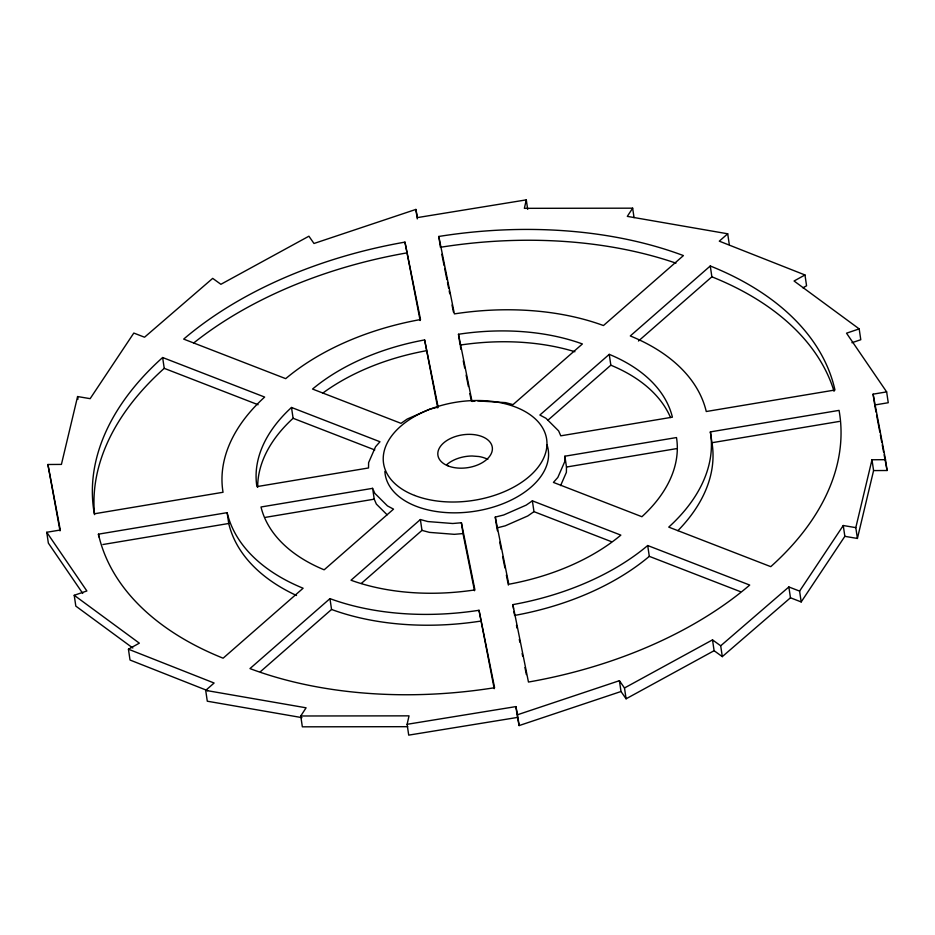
<?xml version="1.0" encoding="UTF-8"?>
<svg xmlns="http://www.w3.org/2000/svg" width="935" height="935" viewBox="0 0 935 935"><rect width="100%" height="100%" fill="white"/><g stroke="black" fill="none" stroke-linecap="round" stroke-linejoin="round"><path stroke-width="1.4" d="M564.88 456.21L564.787 461.528L557.833 477.434L553.426 482.413L641.901 516.716A179.836 108.729 -8.4 0 0 676.496 437.557L564.88 456.21L566.481 467.033L566.388 472.35L560.591 485.616M790.461 597.781L801.19 601.941L799.6 591.119L788.86 586.958L790.461 597.781L722.299 656.627L714.106 650.702L626.088 698.796L621.004 691.514L519.135 725.572L517.487 717.426L408.712 735.132L407.111 724.309L409.027 715.848L300.743 715.988L302.344 726.822L407.742 726.682M60.004 530.87L47.907 464.496L61.418 464.414L77.593 396.545L90.146 398.661L133.81 333.059L144.539 337.219L212.701 278.373L220.894 284.298L308.912 236.204L313.996 243.486L415.865 209.428L417.513 217.575L526.288 199.868L524.371 208.33L632.656 208.178L634.047 217.656M857.407 538.455L855.805 527.632L871.993 459.763L885.503 459.681L887.093 470.504L873.582 470.585L857.407 538.455L844.854 536.339L801.19 601.941M300.743 715.988L306.096 707.807L205.7 690.381L207.29 701.203L301.958 717.636M632.656 208.178L627.303 216.371L727.71 233.797L729.3 244.619M799.6 591.119L843.253 525.517L855.805 527.632M205.7 690.381L214.115 683.017L128.434 649.206L130.023 660.028L207.675 690.673M727.71 233.797L719.284 241.16L804.977 274.972L806.566 285.794L802.931 287.805M329.962 598.634L249.972 668.595A344.676 208.388 -8.4 0 0 494.592 687.716L479.012 610.286A214.173 129.486 -8.4 0 1 329.962 598.634L331.551 609.456L260.339 671.751M420.376 519.544L351.011 580.226A179.836 108.729 -8.4 0 0 474.91 589.903L461.399 522.758L452.739 523.506L427.833 521.555L420.376 519.544L421.977 530.379L361.272 583.463M609.246 354.353L539.869 415.035L545.935 418.261L558.627 430.895L560.778 435.827L672.394 417.174A179.836 108.729 -8.4 0 0 609.246 354.353L610.835 365.188A179.836 108.729 -8.4 0 1 670.524 417.559M710.273 265.984L630.295 335.945A214.173 129.486 -8.4 0 1 706.264 411.517L834.955 390.012A344.676 208.388 -8.4 0 0 710.273 265.984L711.874 276.807A344.676 208.388 -8.4 0 1 834.043 391.309M547.968 420.166L610.835 365.188M638.465 341.018L711.874 276.807M722.299 656.627L720.698 645.804L788.86 586.958M495.269 517.09L508.78 584.246A179.836 108.729 -8.4 0 0 620.852 535.124L532.377 500.833L526.195 505.122L503.661 514.998L495.269 517.09L496.672 526.569M611.56 541.727L533.978 511.655L527.796 515.945L505.262 525.821L496.871 527.924L497.443 530.776M128.434 649.206L139.338 643.163L74.216 595.279L86.873 590.978L46.75 532.272L60.296 530.016L47.907 464.496M804.977 274.972L794.06 281.003L859.183 328.898L860.784 339.721L851.925 342.724M626.088 698.796L624.498 687.973L712.505 639.879L720.698 645.804M859.183 328.898L846.526 333.187L886.649 391.894L888.25 402.728L874.704 404.984L876.048 412.113M519.135 725.572L517.534 714.749L619.402 680.692L624.498 687.973M436.738 407.426L429.738 409.179L407.204 419.055L401.022 423.345L312.547 389.053A179.836 108.729 -8.4 0 1 424.619 339.931L438.129 407.076M874.505 403.639L873.103 394.161L886.649 391.894M98.444 534.165L227.135 512.66A214.173 129.486 -8.4 0 0 303.115 588.232L223.126 658.193A344.676 208.388 -8.4 0 1 98.444 534.165L98.841 536.877M372.621 488.339L261.005 506.992A179.836 108.729 -8.4 0 0 324.164 569.812L393.53 509.143L387.476 505.917L374.771 493.283L372.621 488.339L374.222 499.173L376.373 504.105L387.113 514.799M710.366 431.888L839.057 410.383A344.676 208.388 -8.4 0 1 770.767 566.657L668.747 527.118A214.173 129.486 -8.4 0 0 710.366 431.888L711.967 442.722A214.173 129.486 -8.4 0 1 677.91 530.659M102.897 544.521L228.736 523.483A214.173 129.486 -8.4 0 0 296.512 595.49M265.47 517.347L374.222 499.173M566.481 467.033L676.659 448.613M711.967 442.722L839.221 421.451M407.111 724.309L515.898 706.603L517.534 714.749M474.886 401.173L472 401.419L458.489 334.262A179.836 108.729 -8.4 0 1 582.4 343.951L513.023 404.621L505.566 402.623L477.773 400.916M474.501 590.733L463 533.581L454.34 534.329L429.434 532.377L421.977 530.379M162.632 357.521L264.652 397.059A214.173 129.486 -8.4 0 0 223.033 492.277L94.341 513.794A344.676 208.388 -8.4 0 1 162.632 357.521L164.233 368.343A344.676 208.388 -8.4 0 0 94.552 514.612M291.498 407.461L379.972 441.752L375.566 446.731L368.612 462.65L368.519 467.967L256.903 486.621A179.836 108.729 -8.4 0 1 291.498 407.461L293.099 418.284A179.836 108.729 -8.4 0 0 257.674 487.334M647.698 545.526L749.718 585.065A344.676 208.388 -8.4 0 1 528.462 682.047L512.883 604.618A214.173 129.486 -8.4 0 0 647.698 545.526L649.299 556.348L740.438 591.68M164.233 368.343L258.083 404.726M293.099 418.284L374.771 449.945M132.805 648.002L75.817 606.102L74.216 595.279M82.747 593.421L48.351 543.106L46.75 532.272M438.807 236.461L454.387 313.891A214.173 129.486 -8.4 0 1 603.449 325.544L683.427 255.582A344.676 208.388 -8.4 0 0 438.807 236.461L440.408 247.284A344.676 208.388 -8.4 0 1 675.958 263.144M441.823 254.332L444.09 265.587M444.663 268.403L446.918 279.67M447.491 282.487L448.625 288.12M449.186 290.925L449.758 293.742M452.026 305.009L453.44 312.045M460.371 346.523L460.943 349.374M463.246 360.805L464.683 367.958M466.121 375.099L468.423 386.529M469.861 393.67L471.298 400.811M499.746 542.207L501.183 549.348M502.621 556.5L504.923 567.931M506.361 575.072L508.371 585.076M516.459 625.305L517.032 628.121M519.299 639.376L519.86 642.193M522.127 653.46L522.688 656.276M524.956 667.532L526.37 674.579M404.949 242.118L420.516 319.548A214.173 129.486 -8.4 0 0 285.701 378.652L183.681 339.101A344.676 208.388 -8.4 0 1 404.949 242.118L420.142 320.518M424.619 339.931L437.72 407.905M479.012 610.286L494.206 688.686M873.103 394.161L885.503 459.681M876.586 414.953L879.823 432.052M880.361 434.904L881.705 442.021M882.243 444.873L883.598 451.991M884.136 454.842L887.093 470.504M871.993 459.763L873.582 470.585M843.253 525.517L844.854 536.339M712.505 639.879L714.106 650.702M619.402 680.692L621.004 691.514M526.288 199.868L527.691 209.346M532.377 500.833L533.978 511.655M512.883 604.618L513.479 608.685M513.876 611.385L514.273 614.096M515.898 706.603L517.487 717.426M458.489 334.262L460.09 345.097A179.836 108.729 -8.4 0 1 574.908 351.735M415.865 209.428L417.267 218.895M461.399 522.758L463 533.581M227.135 512.66L228.736 523.483M77.593 396.545L77.991 399.245M193.72 342.97A344.676 208.388 -8.4 0 1 406.538 252.953M480.613 621.109A214.173 129.486 -8.4 0 1 331.551 609.456M649.299 556.348A214.173 129.486 -8.4 0 1 514.484 615.452M322.926 393.004A179.836 108.729 -8.4 0 1 426.22 350.754M446.825 464.59A27.477 16.608 -8.4 0 1 472.14 456L479 456.537A27.477 16.608 -8.4 0 1 487.801 459.401M546.963 444.721A82.432 49.835 -8.4 0 1 476.184 511.048A82.432 49.835 -8.4 0 1 384.869 471.369M414.579 495.445A82.432 49.835 -8.4 0 0 546.157 450.799A82.432 49.835 -8.4 0 0 434.565 407.543A82.432 49.835 -8.4 0 0 414.579 495.445M448.262 465.992A27.477 16.608 -8.4 0 0 492.126 451.102A27.477 16.608 -8.4 0 0 454.924 436.692A27.477 16.608 -8.4 0 0 448.262 465.992"/></g></svg>
